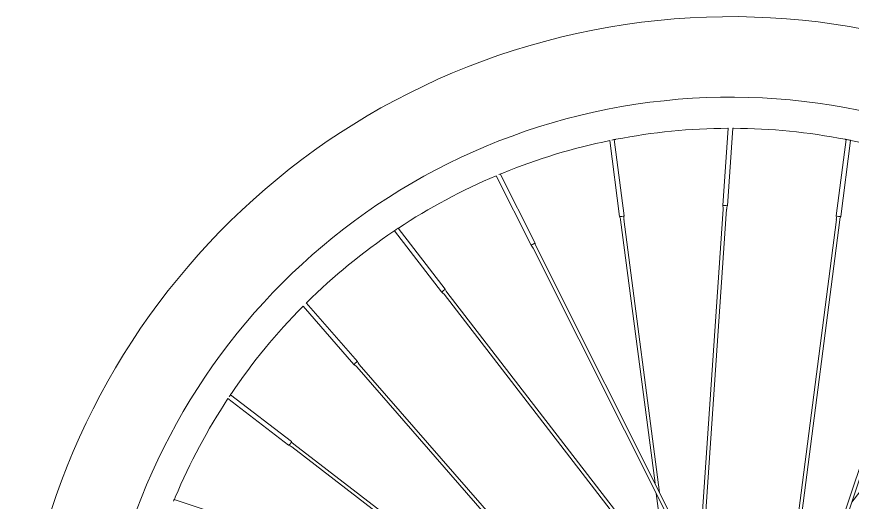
# Model space of a CAD drawing. Header units: millimetres. Extents: x -752 to 12520, y -224 to 3430.
# Drawn here: x -661.8 to -284.7, y 2516.1 to 2735.4 of the extents above; entities that cross this region are included whole.
import ezdxf

# ---------------------------------------------------------------- set-up
doc = ezdxf.new("R2010")
doc.units = ezdxf.units.MM
doc.layers.add('ZANO_R', color=7, linetype='Continuous', lineweight=0)

msp = doc.modelspace()

# ---------------------------------------------------------------- linework, layer by layer
at = {"layer": 'ZANO_R'}
for p, q in [((-340.72, 2684.96), (-343.11, 2650.09)), ((-341.09, 2649.95), (-338.68, 2684.96)), ((-394.2, 2679.41), (-389.73, 2645.18)), ((-387.72, 2645.44), (-392.21, 2679.85)), ((-287.52, 2679.91), (-291.97, 2645.4)), ((-289.95, 2645.14), (-285.53, 2679.51)), ((-445.41, 2663.52), (-429.67, 2632.14)), ((-427.85, 2633.05), (-443.55, 2664.34)), ((-342.97, 2648.49), (-354.16, 2485.63)), ((-352.81, 2482.95), (-341.45, 2648.38)), ((-389.28, 2643.66), (-373.75, 2524.68)), ((-371.68, 2520.54), (-387.77, 2643.85)), ((-291.91, 2643.81), (-314.63, 2467.41)), ((-313.11, 2467.22), (-290.4, 2643.62)), ((-468.48, 2612.37), (-489.65, 2639.8)), ((-491.34, 2638.66), (-470.09, 2611.12)), ((-428.73, 2630.84), (-349.34, 2472.63)), ((-347.98, 2473.31), (-427.37, 2631.52)), ((-248.78, 2630.1), (-304.52, 2462.09)), ((-303.07, 2461.61), (-247.34, 2629.62)), ((-468.93, 2610.04), (-360.25, 2469.24)), ((-359.05, 2470.17), (-467.72, 2610.97)), ((-211.82, 2611.26), (-284.97, 2516.16)), ((-508.03, 2579.61), (-531.09, 2606.06)), ((-532.53, 2604.62), (-509.57, 2578.27)), ((-508.33, 2577.24), (-401.08, 2454.17)), ((-398.24, 2453.23), (-507.19, 2578.25)), ((-537.82, 2543.44), (-565.33, 2564.6)), ((-566.43, 2562.89), (-539.06, 2541.83)), ((-438.16, 2466.47), (-536.73, 2542.29)), ((-537.66, 2541.08), (-442.56, 2467.93)), ((-373.16, 2520.09), (-368.19, 2482.02)), ((-557.44, 2506.31), (-590.66, 2517.33))]:
    msp.add_line(p, q, dxfattribs=at)
at = {"layer": 'ZANO_R', "flags": 128}
for points in [[(-340.9, 2684.95), (-340.91, 2684.95), (-340.79, 2684.95), (-340.72, 2684.96)], [(-287.88, 2679.97), (-287.89, 2679.97), (-287.78, 2679.96), (-287.55, 2679.92), (-287.21, 2679.87), (-286.81, 2679.8), (-286.4, 2679.72), (-286.01, 2679.63), (-285.69, 2679.55), (-285.48, 2679.5), (-285.4, 2679.48), (-285.41, 2679.48)], [(-343.11, 2650.09), (-343.03, 2650.1), (-342.81, 2650.11), (-342.48, 2650.1), (-342.09, 2650.07), (-341.71, 2650.04), (-341.38, 2650.01), (-341.16, 2649.97), (-341.09, 2649.95), (-341.09, 2649.95)], [(-343.11, 2650.08), (-342.96, 2648.93), (-343.01, 2648.49)], [(-341.41, 2648.38), (-341.31, 2649.27), (-341.06, 2649.93)], [(-291.99, 2645.39), (-291.87, 2644.53), (-291.95, 2643.81)], [(-290.37, 2643.61), (-290.31, 2644.12), (-289.94, 2645.13)], [(-491.64, 2638.46), (-491.65, 2638.45), (-491.56, 2638.52), (-491.36, 2638.67), (-491.08, 2638.87), (-490.75, 2639.1), (-490.39, 2639.34), (-490.06, 2639.55), (-489.79, 2639.72), (-489.6, 2639.82), (-489.54, 2639.86), (-489.54, 2639.86)], [(-429.68, 2632.11), (-429.33, 2631.76), (-428.74, 2630.83)], [(-427.36, 2631.52), (-427.78, 2632.66), (-427.82, 2633.05)], [(-470.1, 2611.1), (-469.41, 2610.57), (-468.95, 2610.01)], [(-467.69, 2610.99), (-468.01, 2611.39), (-468.46, 2612.36)], [(-531.09, 2606.07), (-530.97, 2606.18), (-530.88, 2606.26), (-530.88, 2606.25)], [(-532.66, 2604.47), (-532.62, 2604.52), (-532.53, 2604.62)], [(-509.57, 2578.27), (-509.52, 2578.34), (-509.37, 2578.5), (-509.13, 2578.72), (-508.84, 2578.98), (-508.54, 2579.23), (-508.29, 2579.44), (-508.11, 2579.57), (-508.03, 2579.61), (-508.03, 2579.61)], [(-507.16, 2578.27), (-507.71, 2578.97), (-508, 2579.62)], [(-509.57, 2578.27), (-508.64, 2577.56), (-508.36, 2577.22)], [(-565.93, 2563.69), (-565.75, 2563.98), (-565.51, 2564.33), (-565.28, 2564.67), (-565.08, 2564.95), (-564.93, 2565.15), (-564.85, 2565.25), (-564.86, 2565.24)], [(-590.94, 2516.63), (-590.94, 2516.64), (-590.8, 2517.01), (-590.63, 2517.4), (-590.47, 2517.77), (-590.33, 2518.08), (-590.23, 2518.3), (-590.18, 2518.39), (-590.18, 2518.39)]]:
    msp.add_lwpolyline(points, dxfattribs=at)
at = {"layer": 'ZANO_R'}
for centre, radius, start, end in [((-339.65, 2413.25), 322.1, 19.4696, 264.4729), ((-339.65, 2413.25), 285.75, 19.8219, 180), ((-339.65, 2413.25), 271.7, 90.2641, 100.9861), ((-339.31, 2671.64), 13.34, 86.0202, 87.2879), ((-339.65, 2413.25), 271.7, 79.015, 89.7329), ((-339.65, 2413.25), 271.7, 101.5823, 112.2354), ((-389.07, 2661.77), 18.35, 97.3924, 103.2742), ((-339.65, 2413.25), 271.7, 67.9088, 78.4831), ((-339.65, 2413.25), 271.7, 112.9088, 123.4823), ((-436.47, 2647.02), 18.71, 108.6912, 114.534), ((-392.2, 2643.66), 2.89, 359.874, 31.4119), ((-389.01, 2647.49), 2.43, 252.6726, 302.1925), ((-384.85, 2644.6), 2.98, 163.929, 194.3605), ((-290.97, 2647.12), 1.99, 240.0041, 269.866), ((-290.48, 2647.06), 1.99, 255.4609, 285.3186), ((-339.65, 2413.25), 271.7, 124.0146, 134.7357), ((-427.75, 2629.93), 2.92, 110.8479, 130.9184), ((-427.48, 2630.81), 2.27, 99.4294, 125.3301), ((-470.6, 2613.05), 1.99, 285.016, 314.8537), ((-470.21, 2613.35), 1.99, 300.4657, 330.3203), ((-339.65, 2413.25), 271.7, 135.2672, 145.9858), ((-339.65, 2413.25), 271.7, 146.5823, 157.235), ((-540.19, 2543.98), 2.43, 297.6716, 347.1956), ((-539.73, 2539.02), 2.89, 44.8753, 76.4118), ((-535.2, 2544.88), 2.98, 208.9345, 239.3554)]:
    msp.add_arc(centre, radius, start, end, dxfattribs=at)

doc.saveas('drawing.dxf')
